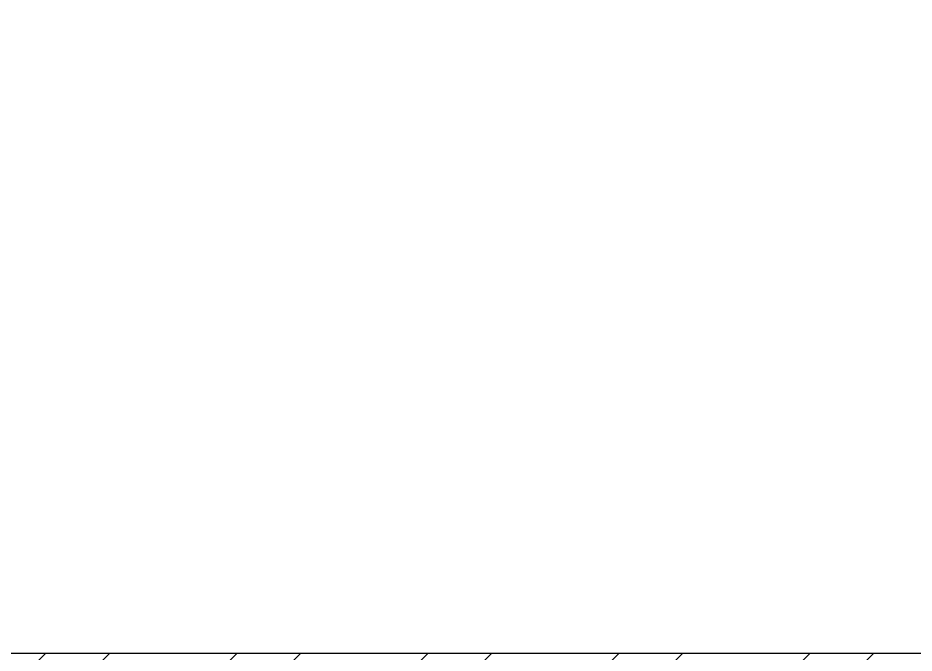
# Model space of a CAD drawing. Header units: millimetres. Extents: x -3567 to 83618, y -21481 to 19784.
# Drawn here: x 5128 to 5759, y 4745 to 5193 of the extents above; entities that cross this region are included whole.
import ezdxf

# ---------------------------------------------------------------- set-up
doc = ezdxf.new("R2010")
doc.units = ezdxf.units.MM
doc.header["$LTSCALE"] = 150
doc.layers.add('1625_East Villa$0$ad-Wall', color=240, linetype='Continuous')
doc.layers.add('1625_East Villa$0$ad-Wall hatch', color=8, linetype='Continuous')

# ---------------------------------------------------------------- blocks, each defined once
blk = doc.blocks.new('1625_East Villa$0$zw$42B5')
at = {"layer": '1625_East Villa$0$ad-Wall hatch', "transparency": 33554610}
h = blk.add_hatch(dxfattribs=at)
h.set_pattern_fill('ANSI32', color=256, scale=10)
h.set_pattern_definition([(45, (-1040635.14, 674820.02), (-67.351921, 67.351921), []), (45, (-1040590.24, 674820.02), (-67.351921, 67.351921), [])])
h.paths.add_polyline_path([(12120, 13620), (12120, 10220), (11890, 10220), (11890, 13390), (7240, 13390), (7240, 8645), (4245, 8645), (4245, 8875), (4445, 8875), (4445, 9370), (4560, 9370), (4560, 8760), (7010, 8760), (7010, 10500), (6360, 10500), (6360, 10615), (7010, 10615), (7010, 13390), (4560, 13390), (4560, 10615), (5560, 10615), (5560, 10500), (4445, 10500), (4445, 13390), (230, 13390), (230, 8875), (3345, 8875), (3345, 8645), (3060, 8645), (3060, 4745), (3345, 4745), (3345, 4515), (230, 4515), (230, 230), (4995, 230), (4995, 3130), (6060, 3130), (6060, 3015), (5110, 3015), (5110, 230), (8310, 230), (8310, 3015), (6860, 3015), (6860, 3130), (8310, 3130), (8310, 4630), (5110, 4630), (5110, 3930), (4995, 3930), (4995, 4515), (4245, 4515), (4245, 4745), (8540, 4745), (8540, 230), (9240, 230), (9240, 0), (0, 0), (0, 4745), (2830, 4745), (2830, 8645), (0, 8645), (0, 13620)])
at = {"layer": '1625_East Villa$0$ad-Wall'}
blk.add_lwpolyline([(4245, 4745), (8540, 4745)], dxfattribs=at)
blk = doc.blocks.new('1625_East Villa')
at = {"layer": '1625_East Villa$0$ad-Wall'}
blk.add_blockref('1625_East Villa$0$zw$42B5', (0, 0), dxfattribs=at)

msp = doc.modelspace()

# ---------------------------------------------------------------- block references
msp.add_blockref('1625_East Villa', (0, 0))

doc.saveas('drawing.dxf')
